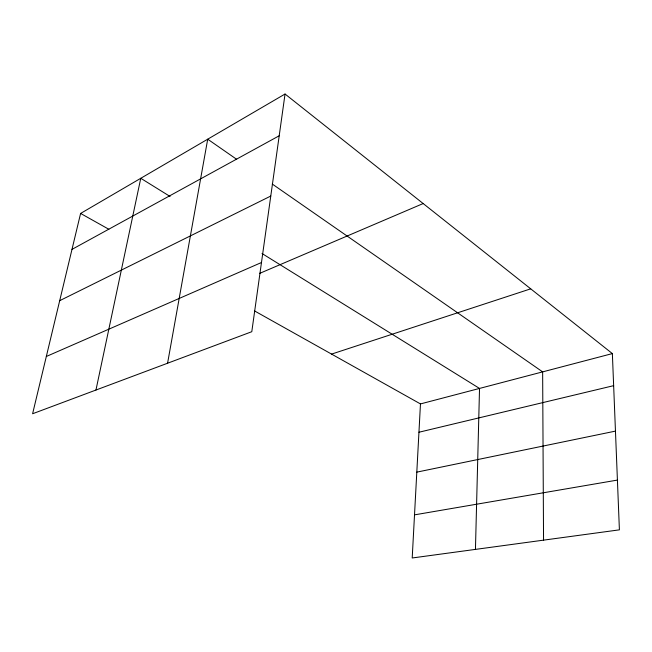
<?xml version="1.0" encoding="UTF-8"?>
<svg xmlns="http://www.w3.org/2000/svg" width="652" height="652" viewBox="0 0 652 652"><rect width="100%" height="100%" fill="white"/><g stroke="black" fill="none" stroke-linecap="round" stroke-linejoin="round"><path stroke-width="0.98" d="M475.447 549.4L479.53 388.437L262.031 253.514M254.639 310.98L420.467 403.922L412.203 557.982L619.4 529.848L612.367 353.588L285.046 94.018L80.603 213.44L32.6 413.751L251.794 331.705L285.046 94.018M167.572 363.237L207.711 139.194L236.676 159.316M95.958 390.035L140.767 178.289L170.074 196.472M71.989 249.382L279.203 135.779M59.699 300.678L270.776 196.048M46.325 356.481L261.476 262.512M259.602 273.408L423.164 203.546M331.558 354.093L530.72 288.836M420.467 403.922L612.367 353.588M418.951 432.235L613.646 385.666M416.807 472.138L615.464 431.111M414.517 514.86L617.411 480.084M80.603 213.44L108.843 229.268M272.267 184.035L542.643 371.876L543.548 540.149"/></g></svg>
